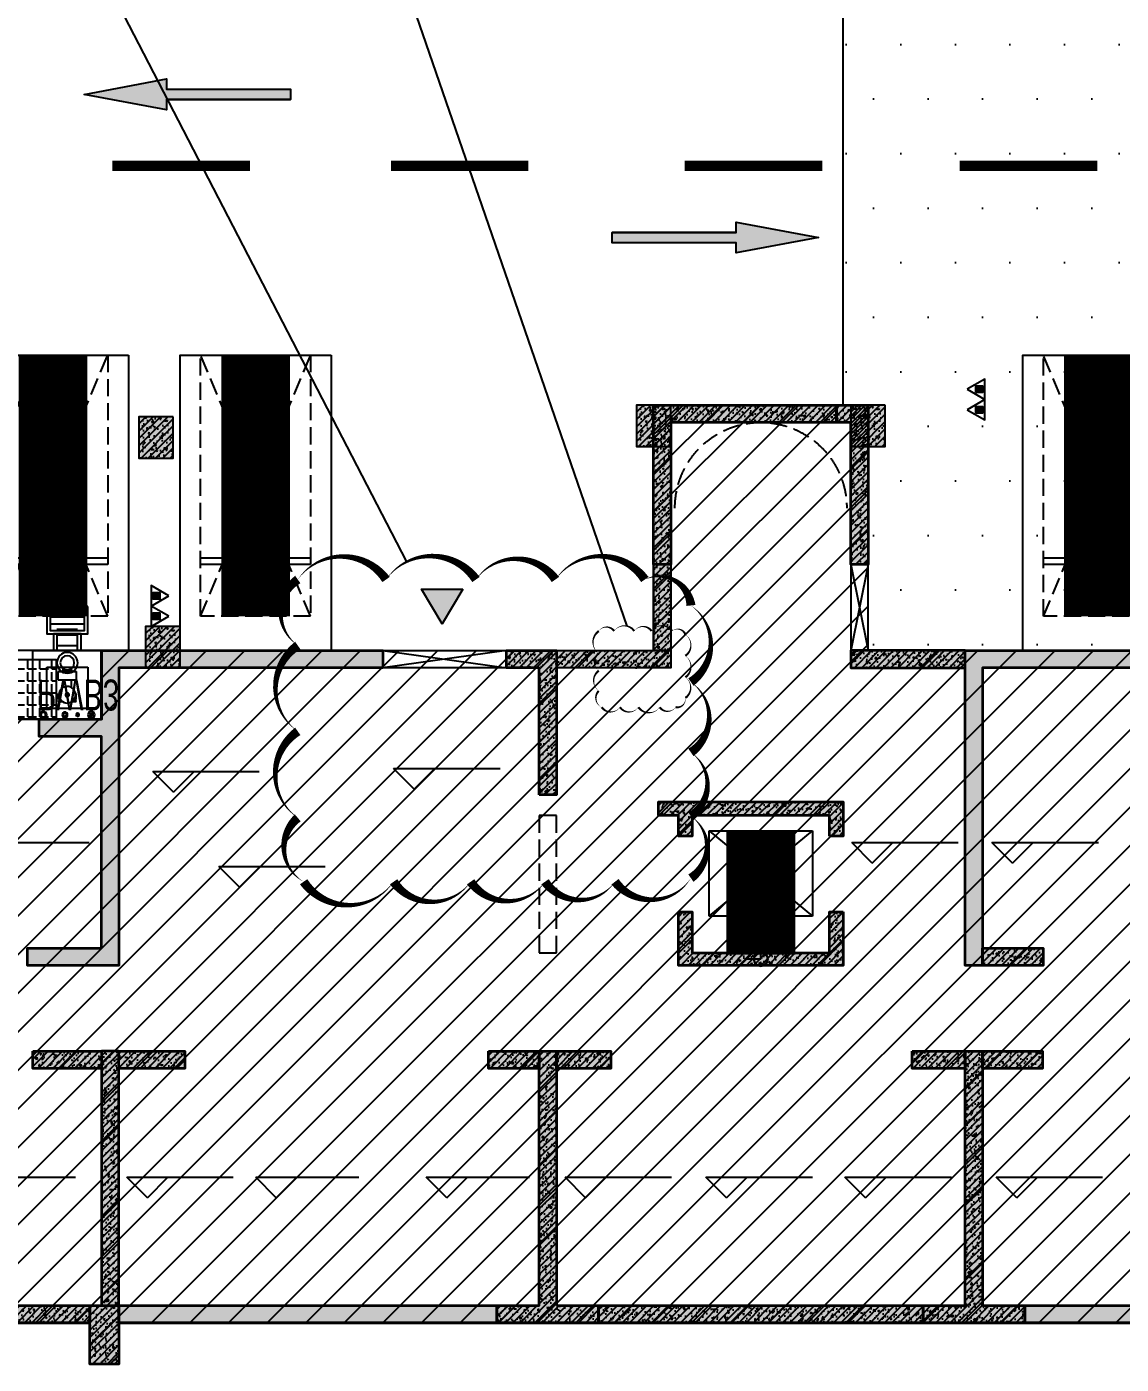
# Model space of a CAD drawing. Extents: x -1338203 to 1886333, y -783476 to 1038610.
# Drawn here: x 606807 to 622730, y 183496 to 202955 of the extents above; entities that cross this region are included whole.
import ezdxf

# ---------------------------------------------------------------- set-up
doc = ezdxf.new("R2010")
doc.units = 0
doc.header["$LTSCALE"] = 1000
doc.header["$MEASUREMENT"] = 0
doc.linetypes.add('A-17-平面B1$0$DASH', pattern=[0.35, 0.25, -0.1])
doc.linetypes.add('DASH', pattern=[0.35, 0.25, -0.1])
for name, color, linetype in [('A-001-平面参照B1$0$0A-ELEV-PATT', 8, 'Continuous'), ('A-001-平面参照B1$0$AUDIT_D_220531184525-2', 40, 'Continuous'), ('A-001-车位参照B1$0$A-001-车位参照B1$0$0A-P-PKNG-CAR(B)', 21, 'Continuous'), ('A-17-平面B1$0$0A-A-SYMB-ELEV', 150, 'Continuous'), ('A-17-平面B1$0$0A-B-D&W', 135, 'Continuous'), ('A-17-平面B1$0$0A-E-EVTR', 2, 'Continuous'), ('A-17-平面B1$0$0A-E-STRS', 2, 'Continuous'), ('A-17-平面B1$0$A-17-平面B1$0$0A-DETL-HATH', 8, 'Continuous'), ('p-a-core', 1, 'Continuous'), ('p-a-mini', 150, 'Continuous'), ('S001地下一墙柱$0$S001地下一墙柱$0$0S-CC-LINE', 52, 'Continuous'), ('S001地下一墙柱$0$S001地下一墙柱$0$0S-CW-HATCH', 251, 'Continuous'), ('S001地下一墙柱$0$S001地下一墙柱$0$0S-CW-HATCH-UP', 251, 'Continuous'), ('S17柱墙B1_1$0$0S-CC-LINE', 52, 'Continuous'), ('S17柱墙B1_1$0$0S-CW-HATCH', 251, 'Continuous'), ('S17柱墙B1_1$0$0S-CW-HATCH-UP', 251, 'Continuous'), ('S17柱墙B1_1$0$0S-CW-LINE', 72, 'Continuous'), ('S17柱墙B1_1$0$0S-S-HOLE', 55, 'Continuous'), ('中心线', 42, 'Continuous'), ('地面指向箭头', 7, 'Continuous'), ('负一层消火栓$0$0P-EQUIP-FH', 7, 'Continuous'), ('负一层集水坑及排水沟$0$P001-预留预埋-B1$0$0P-EQUIP-WW', 7, 'Continuous'), ('负一层集水坑及排水沟$0$P001-预留预埋-B1$0$A-001-平面B1$0$0A-A-HATH', 8, 'Continuous'), ('负一层集水坑及排水沟$0$P001-预留预埋-B1$0$A-001-平面B1$0$0A-P-ROOF-DRAN', 190, 'Continuous'), ('负一层集水坑及排水沟$0$P001-预留预埋-B1$0$P001-预留预埋-B1$0$0P-EQUIP-WW', 7, 'Continuous')]:
    doc.layers.add(name, color=color, linetype=linetype)
for name, color, linetype, plot in [('A-17-平面B1$0$$0$AAD-A-MARK', 6, 'Continuous', False), ('A-17-平面B1$0$AAD-A-MARK', 6, 'Continuous', False), ('A-17-平面B1$0$AAD-A-MODIFY_20230109', 201, 'Continuous', False), ('A-17-平面B1$0$AAD-A-MODIFY_20230111', 201, 'Continuous', False)]:
    doc.layers.add(name, color=color, linetype=linetype, plot=plot)
doc.styles.add('负一层集水坑及排水沟$0$P001-预留预埋-B1$0$P001-预留预埋-B1$0$AAD-TXT', font='AAD-TXT.shx', dxfattribs={"width": 0.7, "height": 3, "bigfont": 'AAD-HZTXT.shx'})
pattern_1 = [(45, (0, 0), (-53.03301, 53.03301), []), (50, (0, 0), (215.17805, -18.82564), [22.5, -247.5]), (355, (0, 0), (-41.6254, 225.6576), [18, -198]), (100.4514, (17.93, -1.57), (173.5528, 206.8319), [19.1221, -210.3426]), (46.1842, (0, 60), (320.1723, -49.6557), [33.75, -371.25]), (96.6356, (26.68, 55.86), (280.3988, 292.2354), [28.683, -315.514]), (351.1842, (0, 60), (280.3986, 292.2356), [27, -297]), (21, (30, 45), (179.0721, -120.7857), [22.5, -247.5]), (326, (30, 45), (72.9946, 217.545), [18, -198]), (71.4514, (44.92, 34.93), (252.0668, 96.7591), [19.1221, -210.3426]), (37.5, (0, 0), (3.64796, 99.86816), [0, -195.6, 0, -201, 0, -198.75]), (7.5, (0, 0), (78.92086, 118.32351), [0, -114.6, 0, -191.1, 0, -75.75]), (327.5, (-66.9, 0), (160.14673, -6.76646), [0, -75, 0, -234, 0, -310.5]), (317.5, (-96.9, 0), (174.95585, 30.0315), [0, -97.5, 0, -155.4, 0, -220.5])]

# ---------------------------------------------------------------- blocks, each defined once
blk = doc.blocks.new('A-001-平面参照B1')
at = {"layer": 'A-001-平面参照B1$0$0A-ELEV-PATT'}
h = blk.add_hatch(dxfattribs=at)
h.set_pattern_fill('DOTS', color=256, scale=500)
h.set_pattern_definition([(0, (-766365.4, -306889.1), (396.875, 793.75), [0, -793.75])])
h.paths.add_polyline_path([(-147679, -109440), (-147679, -97910), (-102629, -97910), (-102629, -114010), (-139289, -114010), (-139289, -113010), (-147319, -113008), (-147319, -109438)])
at = {"layer": 'A-001-平面参照B1$0$AUDIT_D_220531184525-2'}
blk.add_lwpolyline([(-147679, -109440), (-147679, -97910), (-102629, -97910), (-102629, -114010), (-139289, -114010), (-139289, -113010), (-147319, -113008), (-147319, -109438), (-147679, -109440)], dxfattribs=at)
blk = doc.blocks.new('负一层集水坑及排水沟$0$P001-预留预埋-B1$0$EREF')
at = {"layer": '负一层集水坑及排水沟$0$P001-预留预埋-B1$0$P001-预留预埋-B1$0$0P-EQUIP-WW'}
for p, q in [((81748, 163902), (81730, 163920)), ((81767, 163905), (81733, 163939)), ((81777, 163917), (81745, 163949)), ((81104, 163835), (81104, 163235)), ((81704, 163835), (81104, 163835)), ((81274, 163735), (81337, 163735)), ((81274, 163735), (81274, 163719)), ((81274, 163719), (81317, 163719)), ((81274, 163706), (81306, 163706)), ((81274, 163706), (81274, 163615)), ((81471, 163735), (81534, 163735)), ((81491, 163719), (81534, 163719)), ((81502, 163706), (81534, 163706)), ((81534, 163735), (81534, 163719)), ((81534, 163706), (81534, 163615)), ((81704, 163235), (81704, 163835)), ((81274, 163615), (81285, 163615)), ((81345, 163529), (81345, 163416)), ((81463, 163529), (81463, 163416)), ((81523, 163615), (81534, 163615)), ((81270, 163416), (81538, 163416)), ((81270, 163416), (81270, 163295)), ((81270, 163295), (81538, 163295)), ((81328, 163289), (81480, 163289)), ((81328, 163289), (81328, 163280)), ((81328, 163280), (81480, 163280)), ((81345, 163295), (81345, 163289)), ((81345, 163280), (81345, 163252)), ((81463, 163295), (81463, 163289)), ((81463, 163280), (81463, 163252)), ((81480, 163289), (81480, 163280)), ((81538, 163416), (81538, 163295)), ((81104, 163235), (81704, 163235))]:
    blk.add_line(p, q, dxfattribs=at)
blk.add_lwpolyline([(80904, 163992), (80904, 162992), (81904, 162992), (81904, 163992)], close=True, dxfattribs=at)
for centre, radius in [((81054, 163926), 50), ((81054, 163926), 35), ((81369, 163926), 40), ((81369, 163926), 25), ((81554, 163926), 25), ((81554, 163926), 15), ((81754, 163926), 50), ((81754, 163926), 25), ((81404, 163635), 121), ((81404, 163635), 27), ((81404, 163170), 151), ((81404, 163170), 102)]:
    blk.add_circle(centre, radius, dxfattribs=at)
at = {"layer": '负一层集水坑及排水沟$0$P001-预留预埋-B1$0$P001-预留预埋-B1$0$0P-EQUIP-WW', "style": '负一层集水坑及排水沟$0$P001-预留预埋-B1$0$P001-预留预埋-B1$0$AAD-TXT', "width": 0.7}
blk.add_text('PWB3', height=450, dxfattribs=at).set_placement((80962, 163414, 3000))
blk = doc.blocks.new('负一层集水坑及排水沟$0$A$C2D5B4FF3')
at = {"layer": '负一层集水坑及排水沟$0$P001-预留预埋-B1$0$A-001-平面B1$0$0A-A-HATH'}
h = blk.add_hatch(dxfattribs=at)
h.set_pattern_fill('STEEL', color=256, scale=150, angle=495)
h.set_pattern_definition([(180, (-208180, -40365.8), (-2e-05, -238.125), []), (180, (-208264.19, -40450), (-2e-05, -238.125), [])])
h.paths.add_polyline_path([(50, 328), (350, 328), (350, 0), (50, 0)])
at = {"layer": '负一层集水坑及排水沟$0$P001-预留预埋-B1$0$0P-EQUIP-WW'}
for p, q in [((450, 491), (-50, 491)), ((450, 391), (-50, 391))]:
    blk.add_line(p, q, dxfattribs=at)
for points in [[(-100, 641), (500, 641), (500, 241), (-100, 241)], [(-50, 591), (450, 591), (450, 291), (-50, 291)]]:
    blk.add_lwpolyline(points, close=True, dxfattribs=at)
at = {"layer": '负一层集水坑及排水沟$0$P001-预留预埋-B1$0$A-001-平面B1$0$0A-P-ROOF-DRAN'}
for points in [[(0, 0), (0, 241), (400, 241), (400, 0)], [(50, 241), (350, 241), (350, 0), (50, 0)]]:
    blk.add_lwpolyline(points, close=True, dxfattribs=at)
blk = doc.blocks.new('负一层集水坑及排水沟')
at = {"ltscale": 0.002, "xscale": -1}
blk.add_blockref('负一层集水坑及排水沟$0$A$C2D5B4FF3', (-158769, -113010), dxfattribs=at)
at = {"xscale": -1, "rotation": 180}
blk.add_blockref('负一层集水坑及排水沟$0$P001-预留预埋-B1$0$EREF', (-240373, 49982), dxfattribs=at)
blk = doc.blocks.new('S17柱墙B1_1')
at = {"layer": 'S17柱墙B1_1$0$0S-CW-HATCH'}
h = blk.add_hatch(color=256, dxfattribs=at)
h.dxf.hatch_style = 1
h.paths.add_polyline_path([(33800, 7810), (31390, 7810), (31390, 5740), (31140, 5740), (31140, 8060), (33800, 8060)])
h = blk.add_hatch(color=256, dxfattribs=at)
h.dxf.hatch_style = 1
h.paths.add_polyline_path([(34260, 8060), (34260, 5740), (34010, 5740), (34010, 7810), (33800, 7810), (33800, 8060)])
h = blk.add_hatch(color=256, dxfattribs=at)
h.dxf.hatch_style = 1
h.paths.add_polyline_path([(31140, 5740), (31390, 5740), (31390, 4490), (31140, 4490)])
h = blk.add_hatch(color=256, dxfattribs=at)
h.dxf.hatch_style = 1
h.paths.add_polyline_path([(27200, 4239), (23360, 4240), (23360, 3400), (23360, -90), (22030, -90), (22030, 160), (23110, 160), (23110, 3240), (22200, 3240), (22200, 3490), (23110, 3490), (23110, 4490), (27200, 4489)])
h = blk.add_hatch(color=256, dxfattribs=at)
h.dxf.hatch_style = 1
h.paths.add_polyline_path([(29475, 2390), (29475, 4240), (29000, 4240), (29000, 4490), (29725, 4490), (29725, 2390)])
h = blk.add_hatch(color=256, dxfattribs=at)
h.dxf.hatch_style = 1
h.paths.add_polyline_path([(29725, 4490), (31390, 4490), (31390, 4240), (29725, 4240)])
h = blk.add_hatch(color=256, dxfattribs=at)
h.dxf.hatch_style = 1
h.paths.add_polyline_path([(35675, 4490), (34010, 4490), (34010, 4240), (35675, 4240)])
h = blk.add_hatch(color=256, dxfattribs=at)
h.dxf.hatch_style = 1
h.paths.add_polyline_path([(41790, 4240), (35925, 4240), (35925, -90), (35675, -90), (35675, 4490), (41790, 4490)])
h = blk.add_hatch(color=256, dxfattribs=at)
h.dxf.hatch_style = 1
h.paths.add_polyline_path([(33700, 1790), (33700, 2090), (32590, 2090), (31700, 2090), (31700, 1790), (31500, 1790), (31500, 2090), (31210, 2090), (31210, 2270), (31210, 2290), (33880, 2290), (33900, 2290), (33900, 1790)])
h = blk.add_hatch(color=256, dxfattribs=at)
h.dxf.hatch_style = 1
h.paths.add_polyline_path([(33900, 690), (33900, -90), (32700, -90), (31500, -90), (31500, 690), (31700, 690), (31700, 90), (32700, 90), (33700, 90), (33700, 690)])
h = blk.add_hatch(color=256, dxfattribs=at)
h.dxf.hatch_style = 1
h.paths.add_polyline_path([(35925, 160), (36810, 160), (36810, -90), (35925, -90)])
h = blk.add_hatch(color=256, dxfattribs=at)
h.dxf.hatch_style = 1
h.paths.add_polyline_path([(22110, -1340), (23110, -1340), (23110, -1590), (22110, -1590)])
h = blk.add_hatch(color=256, dxfattribs=at)
h.dxf.hatch_style = 1
h.paths.add_polyline_path([(23360, -5040), (23360, -1340), (23110, -1340), (23110, -5040)])
h = blk.add_hatch(color=256, dxfattribs=at)
h.dxf.hatch_style = 1
h.paths.add_polyline_path([(23360, -1340), (24320, -1340), (24320, -1590), (23360, -1590)])
h = blk.add_hatch(color=256, dxfattribs=at)
h.dxf.hatch_style = 1
h.paths.add_polyline_path([(28740, -1340), (29475, -1340), (29475, -1590), (28740, -1590)])
h = blk.add_hatch(color=256, dxfattribs=at)
h.dxf.hatch_style = 1
h.paths.add_polyline_path([(29725, -5040), (30340, -5040), (30340, -5290), (29600, -5290), (28860, -5290), (28860, -5040), (29475, -5040), (29475, -1340), (29725, -1340)])
h = blk.add_hatch(color=256, dxfattribs=at)
h.dxf.hatch_style = 1
h.paths.add_polyline_path([(29725, -1340), (30520, -1340), (30520, -1590), (29725, -1590)])
h = blk.add_hatch(color=256, dxfattribs=at)
h.dxf.hatch_style = 1
h.paths.add_polyline_path([(34900, -1340), (35675, -1340), (35675, -1590), (34900, -1590)])
h = blk.add_hatch(color=256, dxfattribs=at)
h.dxf.hatch_style = 1
h.paths.add_polyline_path([(36540, -5290), (35800, -5290), (35060, -5290), (35060, -5040), (35675, -5040), (35675, -1340), (35925, -1340), (35925, -5040), (36540, -5040)])
h = blk.add_hatch(color=256, dxfattribs=at)
h.dxf.hatch_style = 1
h.paths.add_polyline_path([(35925, -1340), (36800, -1340), (36800, -1590), (35925, -1590)])
h = blk.add_hatch(color=256, dxfattribs=at)
h.dxf.hatch_style = 1
h.paths.add_polyline_path([(21115, -5040), (22940, -5040), (22940, -5290), (21115, -5290)])
h = blk.add_hatch(color=256, dxfattribs=at)
h.dxf.hatch_style = 1
h.paths.add_polyline_path([(22940, -5040), (23360, -5040), (23360, -5890), (22940, -5890)])
h = blk.add_hatch(color=256, dxfattribs=at)
h.dxf.hatch_style = 1
h.paths.add_polyline_path([(23360, -5040), (28860, -5040), (28860, -5290), (23360, -5290)])
h = blk.add_hatch(color=256, dxfattribs=at)
h.dxf.hatch_style = 1
h.paths.add_polyline_path([(30340, -5040), (35060, -5040), (35060, -5290), (30340, -5290)])
h = blk.add_hatch(color=256, dxfattribs=at)
h.dxf.hatch_style = 1
h.paths.add_polyline_path([(36540, -5040), (42040, -5040), (42040, -5290), (36540, -5290)])
at = {"layer": 'S17柱墙B1_1$0$0S-CW-HATCH-UP'}
h = blk.add_hatch(dxfattribs=at)
h.set_pattern_fill('钢筋混凝土', color=256, scale=30)
h.set_pattern_definition(pattern_1)
h.paths.add_polyline_path([(33800, 7810), (31390, 7810), (31390, 5740), (31140, 5740), (31140, 8060), (33800, 8060)])
h = blk.add_hatch(dxfattribs=at)
h.set_pattern_fill('钢筋混凝土', color=256, scale=30)
h.set_pattern_definition(pattern_1)
h.paths.add_polyline_path([(34260, 8060), (34260, 5740), (34010, 5740), (34010, 7810), (33800, 7810), (33800, 8060)])
h = blk.add_hatch(dxfattribs=at)
h.set_pattern_fill('钢筋混凝土', color=256, scale=30)
h.set_pattern_definition(pattern_1)
h.paths.add_polyline_path([(31140, 5740), (31390, 5740), (31390, 4490), (31140, 4490)])
h = blk.add_hatch(dxfattribs=at)
h.set_pattern_fill('钢筋混凝土', color=256, scale=30)
h.set_pattern_definition(pattern_1)
h.paths.add_polyline_path([(27200, 4239), (23360, 4240), (23360, 3400), (23360, -90), (22030, -90), (22030, 160), (23110, 160), (23110, 3240), (22200, 3240), (22200, 3490), (23110, 3490), (23110, 4490), (27200, 4489)])
h = blk.add_hatch(dxfattribs=at)
h.set_pattern_fill('钢筋混凝土', color=256, scale=30)
h.set_pattern_definition(pattern_1)
h.paths.add_polyline_path([(29475, 2390), (29475, 4240), (29000, 4240), (29000, 4490), (29725, 4490), (29725, 2390)])
h = blk.add_hatch(dxfattribs=at)
h.set_pattern_fill('钢筋混凝土', color=256, scale=30)
h.set_pattern_definition(pattern_1)
h.paths.add_polyline_path([(29725, 4490), (31390, 4490), (31390, 4240), (29725, 4240)])
h = blk.add_hatch(dxfattribs=at)
h.set_pattern_fill('钢筋混凝土', color=256, scale=30)
h.set_pattern_definition(pattern_1)
h.paths.add_polyline_path([(35675, 4490), (34010, 4490), (34010, 4240), (35675, 4240)])
h = blk.add_hatch(dxfattribs=at)
h.set_pattern_fill('钢筋混凝土', color=256, scale=30)
h.set_pattern_definition(pattern_1)
h.paths.add_polyline_path([(41790, 4240), (35925, 4240), (35925, -90), (35675, -90), (35675, 4490), (41790, 4490)])
h = blk.add_hatch(dxfattribs=at)
h.set_pattern_fill('钢筋混凝土', color=256, scale=30)
h.set_pattern_definition(pattern_1)
h.paths.add_polyline_path([(33700, 1790), (33700, 2090), (32590, 2090), (31700, 2090), (31700, 1790), (31500, 1790), (31500, 2090), (31210, 2090), (31210, 2270), (31210, 2290), (33880, 2290), (33900, 2290), (33900, 1790)])
h = blk.add_hatch(dxfattribs=at)
h.set_pattern_fill('钢筋混凝土', color=256, scale=30)
h.set_pattern_definition(pattern_1)
h.paths.add_polyline_path([(33900, 690), (33900, -90), (32700, -90), (31500, -90), (31500, 690), (31700, 690), (31700, 90), (32700, 90), (33700, 90), (33700, 690)])
h = blk.add_hatch(dxfattribs=at)
h.set_pattern_fill('钢筋混凝土', color=256, scale=30)
h.set_pattern_definition(pattern_1)
h.paths.add_polyline_path([(35925, 160), (36810, 160), (36810, -90), (35925, -90)])
h = blk.add_hatch(dxfattribs=at)
h.set_pattern_fill('钢筋混凝土', color=256, scale=30)
h.set_pattern_definition(pattern_1)
h.paths.add_polyline_path([(22110, -1340), (23110, -1340), (23110, -1590), (22110, -1590)])
h = blk.add_hatch(dxfattribs=at)
h.set_pattern_fill('钢筋混凝土', color=256, scale=30)
h.set_pattern_definition(pattern_1)
h.paths.add_polyline_path([(23360, -5040), (23360, -1340), (23110, -1340), (23110, -5040)])
h = blk.add_hatch(dxfattribs=at)
h.set_pattern_fill('钢筋混凝土', color=256, scale=30)
h.set_pattern_definition(pattern_1)
h.paths.add_polyline_path([(23360, -1340), (24320, -1340), (24320, -1590), (23360, -1590)])
h = blk.add_hatch(dxfattribs=at)
h.set_pattern_fill('钢筋混凝土', color=256, scale=30)
h.set_pattern_definition(pattern_1)
h.paths.add_polyline_path([(28740, -1340), (29475, -1340), (29475, -1590), (28740, -1590)])
h = blk.add_hatch(dxfattribs=at)
h.set_pattern_fill('钢筋混凝土', color=256, scale=30)
h.set_pattern_definition(pattern_1)
h.paths.add_polyline_path([(29725, -5040), (30340, -5040), (30340, -5290), (29600, -5290), (28860, -5290), (28860, -5040), (29475, -5040), (29475, -1340), (29725, -1340)])
h = blk.add_hatch(dxfattribs=at)
h.set_pattern_fill('钢筋混凝土', color=256, scale=30)
h.set_pattern_definition(pattern_1)
h.paths.add_polyline_path([(29725, -1340), (30520, -1340), (30520, -1590), (29725, -1590)])
h = blk.add_hatch(dxfattribs=at)
h.set_pattern_fill('钢筋混凝土', color=256, scale=30)
h.set_pattern_definition(pattern_1)
h.paths.add_polyline_path([(34900, -1340), (35675, -1340), (35675, -1590), (34900, -1590)])
h = blk.add_hatch(dxfattribs=at)
h.set_pattern_fill('钢筋混凝土', color=256, scale=30)
h.set_pattern_definition(pattern_1)
h.paths.add_polyline_path([(36540, -5290), (35800, -5290), (35060, -5290), (35060, -5040), (35675, -5040), (35675, -1340), (35925, -1340), (35925, -5040), (36540, -5040)])
h = blk.add_hatch(dxfattribs=at)
h.set_pattern_fill('钢筋混凝土', color=256, scale=30)
h.set_pattern_definition(pattern_1)
h.paths.add_polyline_path([(35925, -1340), (36800, -1340), (36800, -1590), (35925, -1590)])
h = blk.add_hatch(dxfattribs=at)
h.set_pattern_fill('钢筋混凝土', color=256, scale=30)
h.set_pattern_definition(pattern_1)
h.paths.add_polyline_path([(21115, -5040), (22940, -5040), (22940, -5290), (21115, -5290)])
h = blk.add_hatch(dxfattribs=at)
h.set_pattern_fill('钢筋混凝土', color=256, scale=30)
h.set_pattern_definition(pattern_1)
h.paths.add_polyline_path([(22940, -5040), (23360, -5040), (23360, -5890), (22940, -5890)])
h = blk.add_hatch(dxfattribs=at)
h.set_pattern_fill('钢筋混凝土', color=256, scale=30)
h.set_pattern_definition(pattern_1)
h.paths.add_polyline_path([(23360, -5040), (28860, -5040), (28860, -5290), (23360, -5290)])
h = blk.add_hatch(dxfattribs=at)
h.set_pattern_fill('钢筋混凝土', color=256, scale=30)
h.set_pattern_definition(pattern_1)
h.paths.add_polyline_path([(30340, -5040), (35060, -5040), (35060, -5290), (30340, -5290)])
h = blk.add_hatch(dxfattribs=at)
h.set_pattern_fill('钢筋混凝土', color=256, scale=30)
h.set_pattern_definition(pattern_1)
h.paths.add_polyline_path([(36540, -5040), (42040, -5040), (42040, -5290), (36540, -5290)])
at = {"layer": 'S17柱墙B1_1$0$0S-CC-LINE', "lineweight": 35}
blk.add_lwpolyline([(22940, -5040), (23360, -5040), (23360, -5890), (22940, -5890)], close=True, dxfattribs=at)
at = {"layer": 'S17柱墙B1_1$0$0S-CW-LINE', "lineweight": 35}
for points in [[(33800, 7810), (31390, 7810), (31390, 5740), (31140, 5740), (31140, 8060), (33800, 8060)], [(34260, 8060), (34260, 5740), (34010, 5740), (34010, 7810), (33800, 7810), (33800, 8060)], [(27200, 4239), (23360, 4240), (23360, 3400), (23360, -90), (22030, -90), (22030, 160), (23110, 160), (23110, 3240), (22200, 3240), (22200, 3490), (23110, 3490), (23110, 4490), (27200, 4489)], [(29475, 2390), (29475, 4240), (29000, 4240), (29000, 4490), (29725, 4490), (29725, 2390)], [(35675, 4490), (34010, 4490), (34010, 4240), (35675, 4240)], [(41790, 4240), (35925, 4240), (35925, -90), (35675, -90), (35675, 4490), (41790, 4490)], [(33700, 1790), (33700, 2090), (32590, 2090), (31700, 2090), (31700, 1790), (31500, 1790), (31500, 2090), (31210, 2090), (31210, 2270), (31210, 2290), (33880, 2290), (33900, 2290), (33900, 1790)], [(33900, 690), (33900, -90), (32700, -90), (31500, -90), (31500, 690), (31700, 690), (31700, 90), (32700, 90), (33700, 90), (33700, 690)], [(35925, 160), (36810, 160), (36810, -90), (35925, -90)], [(22110, -1340), (23110, -1340), (23110, -1590), (22110, -1590)], [(23360, -5040), (23360, -1340), (23110, -1340), (23110, -5040)], [(23360, -1340), (24320, -1340), (24320, -1590), (23360, -1590)], [(28740, -1340), (29475, -1340), (29475, -1590), (28740, -1590)], [(29725, -5040), (30340, -5040), (30340, -5290), (29600, -5290), (28860, -5290), (28860, -5040), (29475, -5040), (29475, -1340), (29725, -1340)], [(29725, -1340), (30520, -1340), (30520, -1590), (29725, -1590)], [(34900, -1340), (35675, -1340), (35675, -1590), (34900, -1590)], [(36540, -5290), (35800, -5290), (35060, -5290), (35060, -5040), (35675, -5040), (35675, -1340), (35925, -1340), (35925, -5040), (36540, -5040)], [(35925, -1340), (36800, -1340), (36800, -1590), (35925, -1590)], [(21115, -5040), (22940, -5040), (22940, -5290), (21115, -5290)], [(23360, -5040), (28860, -5040), (28860, -5290), (23360, -5290)], [(30340, -5040), (35060, -5040), (35060, -5290), (30340, -5290)], [(36540, -5040), (42040, -5040), (42040, -5290), (36540, -5290)]]:
    blk.add_lwpolyline(points, close=True, dxfattribs=at)
at = {"layer": 'S17柱墙B1_1$0$0S-CW-LINE'}
for points in [[(31140, 5740), (31390, 5740), (31390, 4490), (31140, 4490)], [(29725, 4490), (31390, 4490), (31390, 4240), (29725, 4240)]]:
    blk.add_lwpolyline(points, close=True, dxfattribs=at)
at = {"layer": 'S17柱墙B1_1$0$0S-S-HOLE', "flags": 128}
blk.add_lwpolyline([(34260, 5740), (34010, 5740), (34010, 4490), (34260, 4490)], close=True, dxfattribs=at)
for points in [[(34010, 5740), (34260, 4490)], [(34260, 5740), (34010, 4490)], [(29000, 4489), (27200, 4239)], [(27200, 4489), (29000, 4239)]]:
    blk.add_lwpolyline(points, dxfattribs=at)
at = {"layer": 'S17柱墙B1_1$0$0S-S-HOLE'}
blk.add_lwpolyline([(27200, 4489), (29000, 4489), (29000, 4239), (27200, 4239)], close=True, dxfattribs=at)
blk = doc.blocks.new('S001地下一墙柱')
at = {"layer": 'S001地下一墙柱$0$S001地下一墙柱$0$0S-CW-HATCH'}
h = blk.add_hatch(color=256, dxfattribs=at)
h.dxf.hatch_style = 1
h.paths.add_polyline_path([(-150189, -109440), (-150689, -109440), (-150689, -110040), (-150189, -110040)])
h = blk.add_hatch(color=256, dxfattribs=at)
h.dxf.hatch_style = 1
h.paths.add_polyline_path([(-147069, -109440), (-147569, -109440), (-147569, -110040), (-147069, -110040)])
h = blk.add_hatch(color=256, dxfattribs=at)
h.dxf.hatch_style = 1
h.paths.add_polyline_path([(-157429, -109610), (-157929, -109610), (-157929, -110210), (-157429, -110210)])
h = blk.add_hatch(color=256, dxfattribs=at)
h.dxf.hatch_style = 1
h.paths.add_polyline_path([(-157329, -112660), (-157829, -112660), (-157829, -113260), (-157329, -113260)])
at = {"layer": 'S001地下一墙柱$0$S001地下一墙柱$0$0S-CW-HATCH-UP'}
h = blk.add_hatch(dxfattribs=at)
h.set_pattern_fill('钢筋混凝土', color=256, scale=30)
h.set_pattern_definition([(45, (-117878.04, -100488.29), (-53.03301, 53.03301), []), (50, (-117878.04, -100488.29), (215.1781, -18.8256), [22.5, -247.5]), (355, (-117878.04, -100488.29), (-41.6254, 225.6576), [18, -198]), (100.4514, (-117860.1, -100489.86), (173.5528, 206.8319), [19.122, -210.3426]), (46.1842, (-117878.04, -100428.3), (320.1723, -49.6557), [33.75, -371.25]), (96.6356, (-117851.36, -100432.43), (280.3988, 292.2354), [28.683, -315.514]), (351.1842, (-117878.04, -100428.3), (280.3986, 292.2356), [27, -297]), (21, (-117848.04, -100443.29), (179.0721, -120.7857), [22.5, -247.5]), (326, (-117848.04, -100443.29), (72.9946, 217.545), [18, -198]), (71.4514, (-117833.11, -100453.35), (252.0668, 96.7591), [19.122, -210.3426]), (37.5, (-117878.04, -100488.29), (3.64796, 99.86816), [0, -195.6, 0, -201, 0, -198.75]), (7.5, (-117878.04, -100488.29), (78.92086, 118.3235), [0, -114.6, 0, -191.1, 0, -75.75]), (327.5, (-117944.94, -100488.29), (160.14673, -6.76646), [0, -75, 0, -234, 0, -310.5]), (317.5, (-117974.94, -100488.29), (174.95585, 30.0315), [0, -97.5, 0, -155.4, 0, -220.5])])
h.paths.add_polyline_path([(-150189, -109440), (-150689, -109440), (-150689, -110040), (-150189, -110040)])
h = blk.add_hatch(dxfattribs=at)
h.set_pattern_fill('钢筋混凝土', color=256, scale=30)
h.set_pattern_definition([(45, (-114758.04, -100488.29), (-53.03301, 53.03301), []), (50, (-114758.04, -100488.29), (215.1781, -18.8256), [22.5, -247.5]), (355, (-114758.04, -100488.29), (-41.6254, 225.6576), [18, -198]), (100.4514, (-114740.1, -100489.86), (173.5528, 206.8319), [19.122, -210.3426]), (46.1842, (-114758.04, -100428.3), (320.1723, -49.6557), [33.75, -371.25]), (96.6356, (-114731.36, -100432.43), (280.3988, 292.2354), [28.683, -315.514]), (351.1842, (-114758.04, -100428.3), (280.3986, 292.2356), [27, -297]), (21, (-114728.04, -100443.29), (179.0721, -120.7857), [22.5, -247.5]), (326, (-114728.04, -100443.29), (72.9946, 217.545), [18, -198]), (71.4514, (-114713.11, -100453.35), (252.0668, 96.7591), [19.122, -210.3426]), (37.5, (-114758.04, -100488.29), (3.64796, 99.86816), [0, -195.6, 0, -201, 0, -198.75]), (7.5, (-114758.04, -100488.29), (78.92086, 118.3235), [0, -114.6, 0, -191.1, 0, -75.75]), (327.5, (-114824.94, -100488.29), (160.14673, -6.76646), [0, -75, 0, -234, 0, -310.5]), (317.5, (-114854.94, -100488.29), (174.95585, 30.0315), [0, -97.5, 0, -155.4, 0, -220.5])])
h.paths.add_polyline_path([(-147069, -109440), (-147569, -109440), (-147569, -110040), (-147069, -110040)])
h = blk.add_hatch(dxfattribs=at)
h.set_pattern_fill('钢筋混凝土', color=256, scale=30)
h.set_pattern_definition([(45, (-125118.04, -100658.29), (-53.03301, 53.03301), []), (50, (-125118.04, -100658.29), (215.1781, -18.8256), [22.5, -247.5]), (355, (-125118.04, -100658.29), (-41.6254, 225.6576), [18, -198]), (100.4514, (-125100.1, -100659.86), (173.5528, 206.8319), [19.122, -210.3426]), (46.1842, (-125118.04, -100598.3), (320.1723, -49.6557), [33.75, -371.25]), (96.6356, (-125091.36, -100602.43), (280.3988, 292.2354), [28.683, -315.514]), (351.1842, (-125118.04, -100598.3), (280.3986, 292.2356), [27, -297]), (21, (-125088.04, -100613.29), (179.0721, -120.7857), [22.5, -247.5]), (326, (-125088.04, -100613.29), (72.9946, 217.545), [18, -198]), (71.4514, (-125073.11, -100623.35), (252.0668, 96.7591), [19.122, -210.3426]), (37.5, (-125118.04, -100658.29), (3.64796, 99.86816), [0, -195.6, 0, -201, 0, -198.75]), (7.5, (-125118.04, -100658.29), (78.92086, 118.3235), [0, -114.6, 0, -191.1, 0, -75.75]), (327.5, (-125184.94, -100658.29), (160.14673, -6.76646), [0, -75, 0, -234, 0, -310.5]), (317.5, (-125214.94, -100658.29), (174.95585, 30.0315), [0, -97.5, 0, -155.4, 0, -220.5])])
h.paths.add_polyline_path([(-157429, -109610), (-157929, -109610), (-157929, -110210), (-157429, -110210)])
h = blk.add_hatch(dxfattribs=at)
h.set_pattern_fill('钢筋混凝土', color=256, scale=30)
h.set_pattern_definition([(45, (-125018.04, -103708.29), (-53.03301, 53.03301), []), (50, (-125018.04, -103708.29), (215.1781, -18.8256), [22.5, -247.5]), (355, (-125018.04, -103708.29), (-41.6254, 225.6576), [18, -198]), (100.4514, (-125000.1, -103709.86), (173.5528, 206.8319), [19.122, -210.3426]), (46.1842, (-125018.04, -103648.3), (320.1723, -49.6557), [33.75, -371.25]), (96.6356, (-124991.36, -103652.43), (280.3988, 292.2354), [28.683, -315.514]), (351.1842, (-125018.04, -103648.3), (280.3986, 292.2356), [27, -297]), (21, (-124988.04, -103663.29), (179.0721, -120.7857), [22.5, -247.5]), (326, (-124988.04, -103663.29), (72.9946, 217.545), [18, -198]), (71.4514, (-124973.11, -103673.35), (252.0668, 96.7591), [19.122, -210.3426]), (37.5, (-125018.04, -103708.29), (3.64796, 99.86816), [0, -195.6, 0, -201, 0, -198.75]), (7.5, (-125018.04, -103708.29), (78.92086, 118.3235), [0, -114.6, 0, -191.1, 0, -75.75]), (327.5, (-125084.94, -103708.29), (160.14673, -6.76646), [0, -75, 0, -234, 0, -310.5]), (317.5, (-125114.94, -103708.29), (174.95585, 30.0315), [0, -97.5, 0, -155.4, 0, -220.5])])
h.paths.add_polyline_path([(-157329, -112660), (-157829, -112660), (-157829, -113260), (-157329, -113260)])
at = {"layer": 'S001地下一墙柱$0$S001地下一墙柱$0$0S-CC-LINE'}
for points in [[(-150189, -109440), (-150689, -109440), (-150689, -110040), (-150189, -110040)], [(-147069, -109440), (-147569, -109440), (-147569, -110040), (-147069, -110040)], [(-157429, -109610), (-157929, -109610), (-157929, -110210), (-157429, -110210)], [(-157329, -112660), (-157829, -112660), (-157829, -113260), (-157329, -113260)]]:
    blk.add_lwpolyline(points, close=True, dxfattribs=at)
blk.add_blockref('S17柱墙B1_1', (-181579, -117500))
blk = doc.blocks.new('负一层消火栓$0$$TwtSys$00000546')
h = blk.add_hatch()
h.set_pattern_fill('ANSI31', color=256, scale=200, style=0)
h.set_pattern_definition([(45, (-38543.802, -6670.83), (-17.67767, 17.67767), [])])
h.paths.add_polyline_path([(-65, 174), (65, 174), (65, 44), (-65, 44)])
for points in [[(0, 344), (-198, 0), (198, 0)], [(-65, 174), (65, 174), (65, 44), (-65, 44)]]:
    blk.add_lwpolyline(points, close=True)
blk = doc.blocks.new('负一层消火栓')
at = {"layer": '负一层消火栓$0$0P-EQUIP-FH'}
for p, xscale, yscale, zscale, rotation in [((-145619, -109209), 0.7500000000000013, 0.7500000000000013, 0.7500000000000013, 90), ((-145619, -109506), 0.7500000000000013, 0.7500000000000013, 0.7500000000000013, 90), ((-157751, -112214), 0.75, 0.75, 0.75, 270), ((-157751, -112511), 0.75, 0.75, 0.75, 270)]:
    blk.add_blockref('负一层消火栓$0$$TwtSys$00000546', p, dxfattribs=dict(at, xscale=xscale, yscale=yscale, zscale=zscale, rotation=rotation))
blk = doc.blocks.new('直行')
at = {"layer": '地面指向箭头'}
blk.add_hatch(color=251, dxfattribs=at).paths.add_polyline_path([(-29241, 4059962), (-29466, 4058762), (-29316, 4058762), (-29316, 4056961), (-29166, 4056961), (-29166, 4058762), (-29016, 4058762)])
at = {"layer": '地面指向箭头', "color": 251}
blk.add_lwpolyline([(-29316, 4058762), (-29316, 4056961), (-29316, 4058762), (-29316, 4058762), (-29466, 4058762), (-29241, 4059962), (-29016, 4058762), (-29166, 4058762), (-29166, 4056961), (-29316, 4056961), (-29316, 4056961)], dxfattribs=at)
blk = doc.blocks.new('A$C9cb663f1')
at = {"layer": '中心线', "color": 251, "const_width": 150}
for points in [[(195406, -160832), (197406, -160832)], [(199460, -160832), (201460, -160832)], [(203734, -160832), (205734, -160832)], [(207734, -160832), (209734, -160832)]]:
    blk.add_lwpolyline(points, dxfattribs=at)
at = {"layer": '地面指向箭头', "color": 251}
for p, rotation in [((4254957, -130550), 90), ((-3854282, -191114), 270)]:
    blk.add_blockref('直行', p, dxfattribs=dict(at, rotation=rotation))
blk = doc.blocks.new('A$C488321c4')
at = {"layer": '地面指向箭头'}
h = blk.add_hatch(color=251, dxfattribs=at)
h.dxf.hatch_style = 1
h.paths.add_polyline_path([(200504, -166991), (200204, -167491), (199904, -166991)])
at = {"layer": '地面指向箭头', "color": 251, "flags": 128}
blk.add_lwpolyline([(200504, -166991), (200204, -167491), (199904, -166991), (200504, -166991)], dxfattribs=at)
blk = doc.blocks.new('A-001-车位参照B1$0$A-001-车位参照B1$0$A-001-车位参照B1$0$A$C43AE5A3B')
at = {"color": 241}
blk.add_lwpolyline([(2500, 0), (2500, 4300), (300, 4300), (300, 0)], close=True, dxfattribs=at)
at = {"color": 241, "linetype": 'DASH'}
for points in [[(2200, 0), (2200, 3800), (600, 3800), (600, 0), (2200, 0)], [(600, 3800), (2200, 0)], [(2200, 3800), (600, 0)]]:
    blk.add_lwpolyline(points, dxfattribs=at)
at = {"color": 241}
blk.add_lwpolyline([(2200, 3050), (600, 3050), (600, 2950), (2200, 2950), (2200, 3050)], dxfattribs=at)
at = {"layer": 'p-a-mini', "ltscale": 0.002, "const_width": 1000}
blk.add_lwpolyline([(1400, 0), (1400, 3800)], dxfattribs=at)
blk = doc.blocks.new('A-17-平面B1$0$A$C35b408ec')
at = {"layer": 'A-17-平面B1$0$0A-E-EVTR'}
for p, q in [((750, 1865), (-750, 1865)), ((-750, 1865), (-750, 625)), ((750, 625), (-750, 1865)), ((750, 1865), (-750, 625)), ((750, 625), (750, 1865)), ((-750, 625), (750, 625)), ((450, 470), (-450, 470)), ((-450, 470), (-450, 315)), ((450, 315), (450, 470)), ((-450, 315), (450, 315))]:
    blk.add_line(p, q, dxfattribs=at)
at = {"layer": 'A-17-平面B1$0$0A-E-STRS', "linetype": 'A-17-平面B1$0$DASH'}
blk.add_arc((0, 6560), 1250, 360, 180, dxfattribs=at)
at = {"layer": 'A-17-平面B1$0$AAD-A-MARK'}
for q in [(0, 200), (200, 0)]:
    blk.add_line((0, 0), q, dxfattribs=at)
blk.add_circle((0, 0), 100, dxfattribs=at)
blk = doc.blocks.new('A-17-平面B1')
at = {"layer": 'A-17-平面B1$0$A-17-平面B1$0$0A-DETL-HATH'}
h = blk.add_hatch(dxfattribs=at)
h.set_pattern_fill('ANGLE', color=256, scale=50)
h.set_pattern_definition([(0, (-973707.43, 498509.83), (0, 174.625), [127, -47.625]), (90, (-973707.43, 498509.83), (-174.625, 1e-14), [127, -47.625])])
h.paths.add_polyline_path([(20570, 4360), (22450, 4360), (22450, 3490), (20570, 3490)])
at = {"layer": 'A-17-平面B1$0$$0$AAD-A-MARK'}
for q in [(32700, 200), (32500, 0)]:
    blk.add_line((32700, 0), q, dxfattribs=at)
blk.add_circle((32700, 0), 100, dxfattribs=at)
at = {"layer": 'A-17-平面B1$0$0A-A-SYMB-ELEV'}
for p, q in [((24154, 2431), (23854, 2731)), ((23854, 2731), (25403, 2731)), ((24154, 2431), (24454, 2731)), ((27658, 2475), (27358, 2775)), ((27358, 2775), (28907, 2775)), ((27658, 2475), (27958, 2775)), ((21380, 1696), (22929, 1696)), ((34322, 1396), (34022, 1696)), ((34022, 1696), (35571, 1696)), ((34322, 1396), (34622, 1696)), ((36362, 1396), (36062, 1696)), ((36062, 1696), (37611, 1696)), ((36362, 1396), (36662, 1696)), ((25115, 1049), (24815, 1349)), ((24815, 1349), (26364, 1349)), ((25115, 1049), (25415, 1349)), ((21179, -3173), (22729, -3173)), ((23775, -3473), (23475, -3173)), ((23475, -3173), (25024, -3173)), ((23775, -3473), (24075, -3173)), ((25651, -3473), (25351, -3173)), ((25351, -3173), (26850, -3173)), ((25651, -3473), (25951, -3173)), ((28133, -3473), (27833, -3173)), ((27833, -3173), (29333, -3173)), ((28133, -3473), (28433, -3173)), ((30151, -3473), (29851, -3173)), ((29851, -3173), (31400, -3173)), ((30151, -3473), (30451, -3173)), ((32201, -3473), (31901, -3173)), ((31901, -3173), (33450, -3173)), ((32201, -3473), (32501, -3173)), ((34224, -3473), (33924, -3173)), ((33924, -3173), (35473, -3173)), ((34224, -3473), (34524, -3173)), ((36423, -3473), (36123, -3173)), ((36123, -3173), (37672, -3173)), ((36423, -3473), (36723, -3173))]:
    blk.add_line(p, q, dxfattribs=at)
at = {"layer": 'A-17-平面B1$0$0A-B-D&W', "linetype": 'A-17-平面B1$0$DASH'}
blk.add_lwpolyline([(29725, 2090), (29475, 2090), (29475, 90), (29725, 90)], close=True, dxfattribs=at)
at = {"layer": 'A-17-平面B1$0$A-17-平面B1$0$0A-DETL-HATH'}
blk.add_lwpolyline([(20570, 4360), (22450, 4360), (22450, 3490), (20570, 3490)], close=True, dxfattribs=at)
at = {"layer": 'A-17-平面B1$0$AAD-A-MARK'}
for q in [(32700, 200), (32500, 0)]:
    blk.add_line((32700, 0), q, dxfattribs=at)
blk.add_circle((32700, 0), 100, dxfattribs=at)
at = {"layer": 'A-17-平面B1$0$AAD-A-MODIFY_20230109', "color": 6}
blk.add_line((27551, 5783), (18384, 23494), dxfattribs=at)
at = {"layer": 'A-17-平面B1$0$AAD-A-MODIFY_20230109', "color": 6, "flags": 128}
blk.add_lwpolyline([(25963, 5524, 0, 132, -0.520567), (27248, 5524, 0, 132, -0.520567), (28556, 5524, 0, 132, -0.520567), (29712, 5524, 0, 132, -0.520567), (31013, 5524, 0, 132, -0.520567), (31683, 5146, 0, 132, -0.520567), (31683, 4031, 0, 132, -0.520567), (31683, 3008, 0, 132, -0.520567), (31683, 2081, 0, 132, -0.520567), (31683, 1179, 0, 132, -0.520567), (30578, 1126, 0, 132, -0.520567), (29560, 1126, 0, 132, -0.520567), (28478, 1126, 0, 132, -0.520567), (27357, 1126, 0, 132, -0.520567), (26048, 1126, 0, 132, -0.520567), (25963, 2056, 0, 132, -0.520567), (25963, 3315, 0, 132, -0.520567), (25963, 4564, 0, 132, -0.520567)], format="xyseb", close=True, dxfattribs=at)
at = {"layer": 'A-17-平面B1$0$AAD-A-MODIFY_20230111', "color": 4}
blk.add_line((30757, 4845), (25476, 20152), dxfattribs=at)
at = {"layer": 'A-17-平面B1$0$AAD-A-MODIFY_20230111', "color": 4, "flags": 128}
blk.add_lwpolyline([(30343, 4774, 0, 33.3, -0.520567), (30566, 4774, 0, 33.3, -0.520567), (30859, 4774, 0, 33.3, -0.520567), (31111, 4774, 0, 33.3, -0.520567), (31410, 4774, 0, 33.3, -0.520567), (31602, 4723, 0, 33.3, -0.520567), (31602, 4413, 0, 33.3, -0.520567), (31602, 4101, 0, 33.3, -0.520567), (31602, 3801, 0, 33.3, -0.520567), (31460, 3666, 0, 33.3, -0.520567), (31228, 3666, 0, 33.3, -0.520567), (30918, 3666, 0, 33.3, -0.520567), (30650, 3666, 0, 33.3, -0.520567), (30384, 3666, 0, 33.3, -0.520567), (30343, 3904, 0, 33.3, -0.520567), (30343, 4196, 0, 33.3, -0.520567), (30343, 4447, 0, 33.3, -0.520567)], format="xyseb", close=True, dxfattribs=at)
at = {"xscale": -1}
blk.add_blockref('A-17-平面B1$0$A$C35b408ec', (32700, 0), dxfattribs=at)

msp = doc.modelspace()

# ---------------------------------------------------------------- hatches: boundary and pattern name
at = {"ltscale": 0.002}
h = msp.add_hatch(dxfattribs=at)
h.set_pattern_fill('ANSI31', color=8, scale=250)
h.set_pattern_definition([(45, (321361.53, 273451.7), (-280.633, 280.633), [])])
h.paths.add_polyline_path([(569086.6, 192875.6), (568486.6, 192875.6), (568486.6, 184095.6), (571371.6, 184095.6), (571371.6, 183495.6), (571621.6, 183495.6), (571621.6, 184095.6), (572951.6, 184095.6), (572951.6, 183495.6), (573201.6, 183495.6), (573201.6, 184095.6), (575026.6, 184095.6), (575026.6, 183495.6), (575446.6, 183495.6), (575446.6, 184095.6), (594126.6, 184095.6), (594126.6, 183495.6), (594546.6, 183495.6), (594546.6, 184095.6), (596371.6, 184095.6), (596371.6, 183495.6), (596621.6, 183495.6), (596621.6, 184095.6), (597951.6, 184095.6), (597951.6, 183495.6), (598201.6, 183495.6), (598201.6, 184095.6), (604071.6, 184095.6), (604071.6, 183495.6), (604321.6, 183495.6), (604321.6, 184095.6), (605651.6, 184095.6), (605651.6, 183495.6), (605901.6, 183495.6), (605901.6, 184095.6), (607726.6, 184095.6), (607726.6, 183495.6), (608146.6, 183495.6), (608146.6, 184095.6), (626826.6, 184095.6), (626826.6, 183495.6), (627246.6, 183495.6), (627246.6, 184095.6), (629071.6, 184095.6), (629071.6, 183495.6), (629321.6, 183495.6), (629321.6, 184095.6), (630651.6, 184095.6), (630651.6, 183495.6), (630901.6, 183495.6), (630901.6, 184095.6), (633786.6, 184095.6), (633786.6, 192875.6), (631986.6, 192875.6), (627076.6, 192875.6), (627076.6, 193875.6), (619046.6, 193875.6), (619046.6, 197445.6), (615926.6, 197445.6), (615926.6, 193875.6), (607896.6, 193875.6), (607896.6, 192875.6), (607236.6, 192875.6), (604586.6, 192875.6), (597686.6, 192875.6), (597686.6, 193745.6), (595036.6, 193745.6), (595036.6, 192875.6), (594376.6, 192875.6), (594376.6, 193875.6), (586346.6, 193875.6), (586346.6, 197445.6), (583226.6, 197445.6), (583226.6, 193875.6), (575196.6, 193875.6), (575196.6, 192875.6), (570486.6, 192875.6), (570486.6, 193945.6), (569086.6, 193945.6)])

# ---------------------------------------------------------------- linework, layer by layer
at = {"color": 3, "flags": 128}
for points in [[(627076.6, 193875.6), (619046.6, 193875.6), (619046.6, 197445.6), (615926.6, 197445.6), (615926.6, 193875.6), (607896.6, 193875.6), (607896.6, 192875.6), (607236.6, 192875.6), (607236.6, 192875.6), (604586.6, 192875.6)], [(605901.6, 184095.6), (607726.6, 184095.6), (607726.6, 183495.6), (608146.6, 183495.6), (608146.6, 184095.6), (626826.6, 184095.6)]]:
    msp.add_lwpolyline(points, dxfattribs=at)
at = {"layer": 'p-a-core', "ltscale": 0.002, "const_width": 1000}
msp.add_lwpolyline([(617486.6, 191254.1), (617486.6, 189454.1)], dxfattribs=at)

# ---------------------------------------------------------------- block references
at = {"ltscale": 0.002}
for name, p in [('S001地下一墙柱', (766365.4, 306889.1)), ('负一层消火栓', (766365.4, 306889.1)), ('负一层集水坑及排水沟', (766365.4, 306889.1)), ('A$C488321c4', (412646.2, 361761.3)), ('A$C9cb663f1', (412646.2, 361761.3)), ('A-17-平面B1', (584786.6, 189389.1))]:
    msp.add_blockref(name, p, dxfattribs=at)
msp.add_blockref('A-001-平面参照B1', (766365.4, 306889.1))
at = {"layer": 'A-001-车位参照B1$0$A-001-车位参照B1$0$0A-P-PKNG-CAR(B)', "xscale": -1, "rotation": 180}
for p in [(605786.7, 198179.1), (608736.7, 198179.1), (620996.7, 198179.1)]:
    msp.add_blockref('A-001-车位参照B1$0$A-001-车位参照B1$0$A-001-车位参照B1$0$A$C43AE5A3B', p, dxfattribs=at)

doc.saveas('drawing.dxf')
